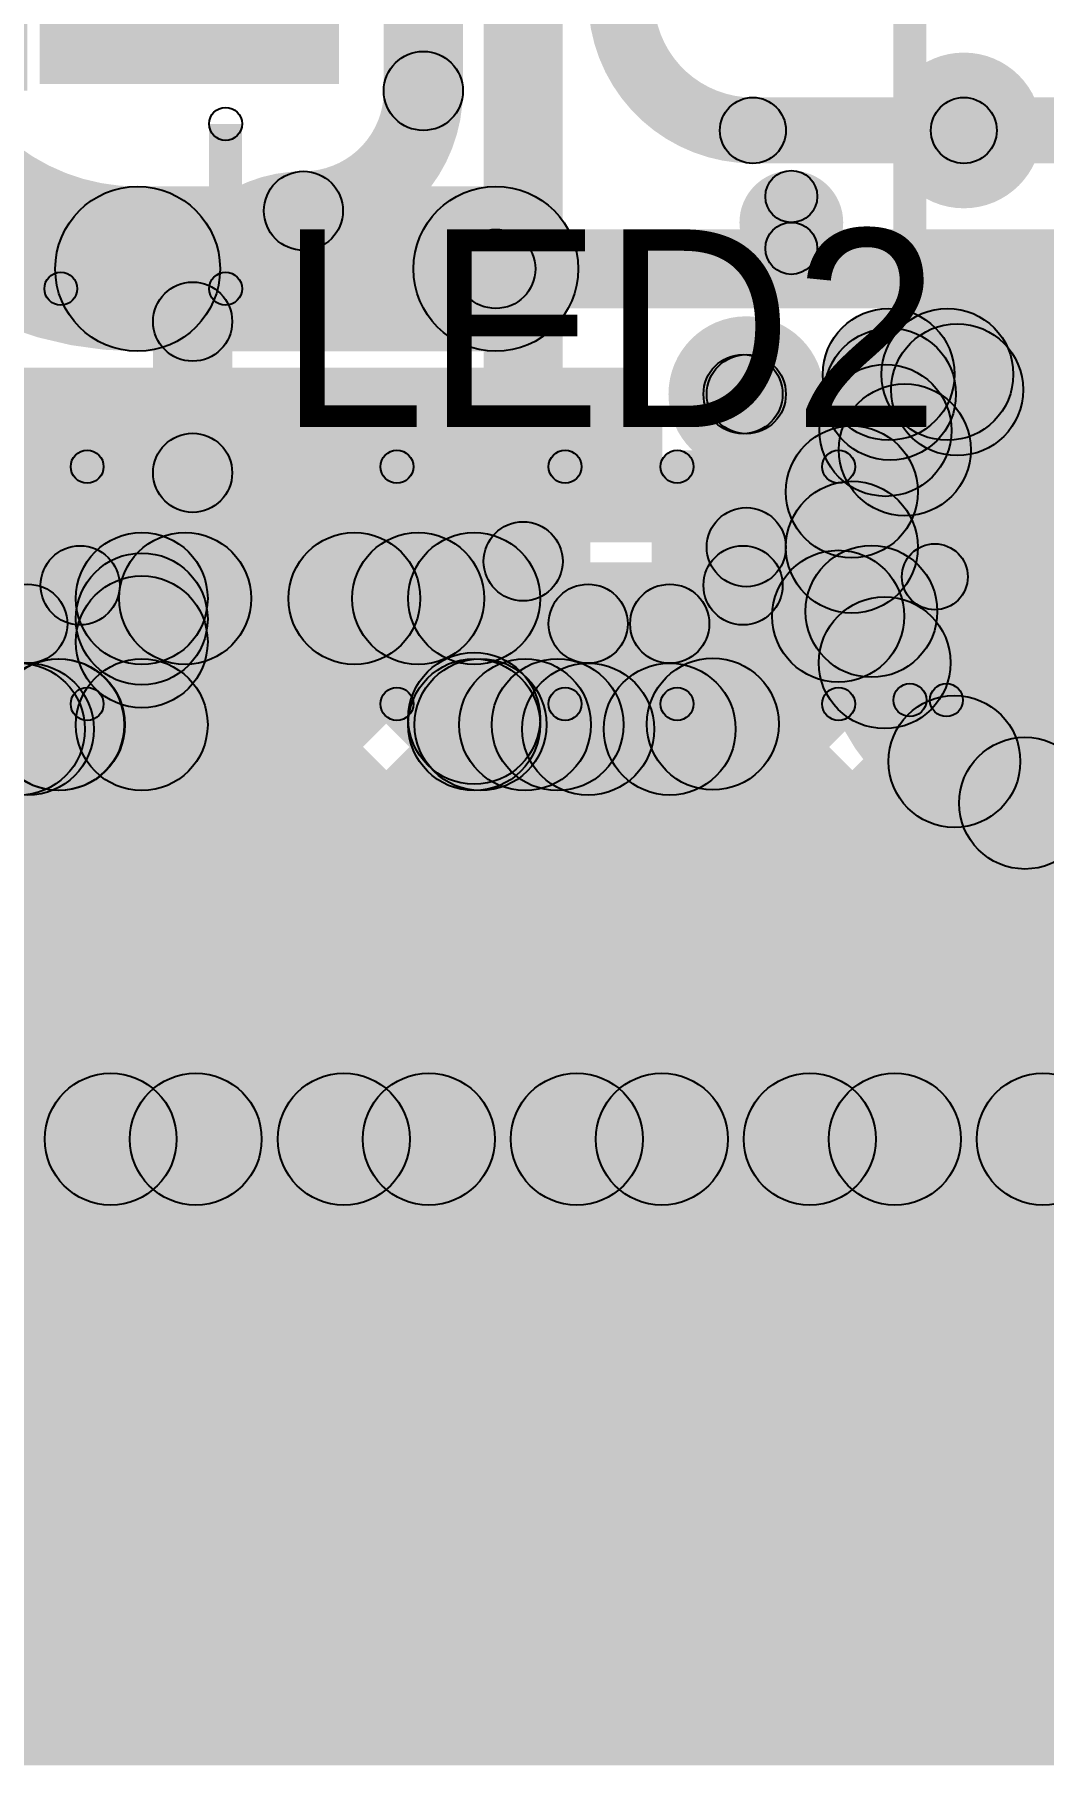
# Model space of a CAD drawing. Header units: millimetres. Extents: x 0 to 2, y 0 to 5.09.
# Drawn here: x 1.626 to 1.7791, y 4.371 to 4.6335 of the extents above; entities that cross this region are included whole.
import ezdxf

# ---------------------------------------------------------------- set-up
doc = ezdxf.new("R2010")
doc.units = ezdxf.units.MM
doc.header["$MEASUREMENT"] = 0
for name, color, linetype in [('BottomLayer', 5, 'Continuous'), ('BottomPaste', 16, 'Continuous'), ('BottomSolder', 6, 'Continuous'), ('TopLayer', 1, 'Continuous'), ('TopOverlay', 2, 'Continuous'), ('TopPaste', 8, 'Continuous'), ('TopSolder', 216, 'Continuous'), ('ViaHoleLayer', 16, 'Continuous')]:
    doc.layers.add(name, color=color, linetype=linetype)

# ---------------------------------------------------------------- blocks, each defined once
blk = doc.blocks.new('2305018_2_1')
at = {"layer": 'BottomLayer'}
h = blk.add_hatch(color=5, dxfattribs=at)
edge = h.paths.add_edge_path()
edge.add_arc((-0.1752, 0.03937), 0.01673, 180, 360)
edge.add_line((-0.15846, 0.03937), (-0.15846, 0.07874))
edge.add_arc((-0.1752, 0.07874), 0.01673, 0, 180)
edge.add_line((-0.19193, 0.07874), (-0.19193, 0.03937))
at = {"layer": 'BottomSolder'}
h = blk.add_hatch(color=6, dxfattribs=at)
edge = h.paths.add_edge_path()
edge.add_arc((-0.1752, 0.03937), 0.02073, 180, 360)
edge.add_line((-0.15446, 0.03937), (-0.15446, 0.07874))
edge.add_arc((-0.1752, 0.07874), 0.02073, 0, 180)
edge.add_line((-0.19593, 0.07874), (-0.19593, 0.03937))
at = {"layer": 'TopLayer'}
h = blk.add_hatch(color=1, dxfattribs=at)
edge = h.paths.add_edge_path()
edge.add_arc((-0.1752, 0.03937), 0.01673, 180, 360)
edge.add_line((-0.15846, 0.03937), (-0.15846, 0.07874))
edge.add_arc((-0.1752, 0.07874), 0.01673, 0, 180)
edge.add_line((-0.19193, 0.07874), (-0.19193, 0.03937))
at = {"layer": 'TopOverlay'}
h = blk.add_hatch(color=2, dxfattribs=at)
edge = h.paths.add_edge_path()
edge.add_arc((-0.12539, 0.12724), 0.00394, 0, 360)
h = blk.add_hatch(color=2, dxfattribs=at)
edge = h.paths.add_edge_path()
edge.add_arc((-0.11752, 0.12724), 0.00394, 0, 360)
h = blk.add_hatch(color=2, dxfattribs=at)
edge = h.paths.add_edge_path()
edge.add_arc((-0.1939, 0.10925), 0.0025, 0, 360)
h = blk.add_hatch(color=2, dxfattribs=at)
edge = h.paths.add_edge_path()
edge.add_arc((-0.1939, 0.10925), 0.0025, 0, 360)
for points in [[(-0.1939, 0.10675), (-0.1939, 0.11175), (0.1939, 0.11175), (0.1939, 0.10675)], [(-0.1964, 0.10925), (-0.1914, 0.10925), (-0.1914, 0.10372), (-0.1964, 0.10372)]]:
    blk.add_hatch(color=2, dxfattribs=at).paths.add_polyline_path(points)
h = blk.add_hatch(color=2, dxfattribs=at)
edge = h.paths.add_edge_path()
edge.add_arc((-0.1939, 0.10372), 0.0025, 0, 360)
at = {"layer": 'TopSolder'}
h = blk.add_hatch(color=216, dxfattribs=at)
edge = h.paths.add_edge_path()
edge.add_arc((-0.1752, 0.03937), 0.02073, 180, 360)
edge.add_line((-0.15446, 0.03937), (-0.15446, 0.07874))
edge.add_arc((-0.1752, 0.07874), 0.02073, 0, 180)
edge.add_line((-0.19593, 0.07874), (-0.19593, 0.03937))
at = {"layer": 'TopOverlay', "const_width": 0.00787}
blk.add_lwpolyline([(-0.11752, 0.12724, 1), (-0.12539, 0.12724, 1)], format="xyb", close=True, dxfattribs=at)
at = {"layer": 'TopOverlay'}
for centre, radius in [((-0.12539, 0.12724), 0.00394), ((-0.11752, 0.12724), 0.00394), ((-0.1939, 0.10925), 0.0025), ((-0.1939, 0.10925), 0.0025), ((-0.1939, 0.10372), 0.0025)]:
    blk.add_circle(centre, radius, dxfattribs=at)
blk = doc.blocks.new('28_QFN__5_5__2')
at = {"layer": 'TopLayer'}
for points in [[(-0.06496, 0.11319), (-0.05315, 0.11319), (-0.05315, 0.07579), (-0.06496, 0.07579)], [(-0.04528, 0.11319), (-0.03346, 0.11319), (-0.03346, 0.07579), (-0.04528, 0.07579)], [(-0.02559, 0.11319), (-0.01378, 0.11319), (-0.01378, 0.07579), (-0.02559, 0.07579)], [(-0.00591, 0.11319), (0.00591, 0.11319), (0.00591, 0.07579), (-0.00591, 0.07579)], [(0.01378, 0.11319), (0.02559, 0.11319), (0.02559, 0.07579), (0.01378, 0.07579)], [(0.03346, 0.11319), (0.04528, 0.11319), (0.04528, 0.07579), (0.03346, 0.07579)], [(0.05315, 0.11319), (0.06496, 0.11319), (0.06496, 0.07579), (0.05315, 0.07579)], [(-0.06594, 0.06594), (0.06594, 0.06594), (0.06594, -0.06594), (-0.06594, -0.06594)], [(-0.11319, 0.06496), (-0.07579, 0.06496), (-0.07579, 0.05315), (-0.11319, 0.05315)], [(0.07579, 0.06496), (0.11319, 0.06496), (0.11319, 0.05315), (0.07579, 0.05315)], [(-0.11319, 0.04528), (-0.07579, 0.04528), (-0.07579, 0.03346), (-0.11319, 0.03346)], [(0.07579, 0.04528), (0.11319, 0.04528), (0.11319, 0.03346), (0.07579, 0.03346)], [(-0.11319, 0.02559), (-0.07579, 0.02559), (-0.07579, 0.01378), (-0.11319, 0.01378)], [(0.07579, 0.02559), (0.11319, 0.02559), (0.11319, 0.01378), (0.07579, 0.01378)], [(-0.11319, 0.00591), (-0.07579, 0.00591), (-0.07579, -0.00591), (-0.11319, -0.00591)], [(0.07579, 0.00591), (0.11319, 0.00591), (0.11319, -0.00591), (0.07579, -0.00591)], [(-0.11319, -0.01378), (-0.07579, -0.01378), (-0.07579, -0.02559), (-0.11319, -0.02559)], [(0.07579, -0.01378), (0.11319, -0.01378), (0.11319, -0.02559), (0.07579, -0.02559)], [(-0.11319, -0.03346), (-0.07579, -0.03346), (-0.07579, -0.04528), (-0.11319, -0.04528)], [(0.07579, -0.03346), (0.11319, -0.03346), (0.11319, -0.04528), (0.07579, -0.04528)], [(-0.11319, -0.05315), (-0.07579, -0.05315), (-0.07579, -0.06496), (-0.11319, -0.06496)], [(0.07579, -0.05315), (0.11319, -0.05315), (0.11319, -0.06496), (0.07579, -0.06496)], [(-0.06496, -0.07579), (-0.05315, -0.07579), (-0.05315, -0.11319), (-0.06496, -0.11319)], [(-0.04528, -0.07579), (-0.03346, -0.07579), (-0.03346, -0.11319), (-0.04528, -0.11319)], [(-0.02559, -0.07579), (-0.01378, -0.07579), (-0.01378, -0.11319), (-0.02559, -0.11319)], [(-0.00591, -0.07579), (0.00591, -0.07579), (0.00591, -0.11319), (-0.00591, -0.11319)], [(0.01378, -0.07579), (0.02559, -0.07579), (0.02559, -0.11319), (0.01378, -0.11319)], [(0.03346, -0.07579), (0.04528, -0.07579), (0.04528, -0.11319), (0.03346, -0.11319)], [(0.05315, -0.07579), (0.06496, -0.07579), (0.06496, -0.11319), (0.05315, -0.11319)]]:
    blk.add_hatch(color=1, dxfattribs=at).paths.add_polyline_path(points)
at = {"layer": 'TopOverlay'}
h = blk.add_hatch(color=2, dxfattribs=at)
edge = h.paths.add_edge_path()
edge.add_arc((-0.1, 0.1), 0.0025, 0, 360)
h = blk.add_hatch(color=2, dxfattribs=at)
edge = h.paths.add_edge_path()
edge.add_arc((-0.1, 0.1), 0.0025, 0, 360)
for points in [[(-0.1, 0.0975), (-0.1, 0.1025), (-0.075, 0.1025), (-0.075, 0.0975)], [(0.075, 0.0975), (0.075, 0.1025), (0.1, 0.1025), (0.1, 0.0975)], [(-0.0975, 0.075), (-0.1025, 0.075), (-0.1025, 0.1), (-0.0975, 0.1)], [(0.1025, 0.075), (0.0975, 0.075), (0.0975, 0.1), (0.1025, 0.1)], [(-0.0975, -0.1), (-0.1025, -0.1), (-0.1025, -0.075), (-0.0975, -0.075)], [(0.1025, -0.1), (0.0975, -0.1), (0.0975, -0.075), (0.1025, -0.075)], [(-0.1, -0.1025), (-0.1, -0.0975), (-0.075, -0.0975), (-0.075, -0.1025)], [(0.075, -0.1025), (0.075, -0.0975), (0.1, -0.0975), (0.1, -0.1025)]]:
    blk.add_hatch(color=2, dxfattribs=at).paths.add_polyline_path(points)
h = blk.add_hatch(color=2, dxfattribs=at)
edge = h.paths.add_edge_path()
edge.add_arc((-0.075, 0.1), 0.0025, 0, 360)
h = blk.add_hatch(color=2, dxfattribs=at)
edge = h.paths.add_edge_path()
edge.add_arc((0.075, 0.1), 0.0025, 0, 360)
h = blk.add_hatch(color=2, dxfattribs=at)
edge = h.paths.add_edge_path()
edge.add_arc((0.1, 0.1), 0.0025, 0, 360)
h = blk.add_hatch(color=2, dxfattribs=at)
edge = h.paths.add_edge_path()
edge.add_arc((0.1, 0.1), 0.0025, 0, 360)
h = blk.add_hatch(color=2, dxfattribs=at)
edge = h.paths.add_edge_path()
edge.add_arc((-0.11961, 0.075), 0.005, 0, 360)
h = blk.add_hatch(color=2, dxfattribs=at)
edge = h.paths.add_edge_path()
edge.add_arc((-0.11239, 0.075), 0.005, 0, 360)
h = blk.add_hatch(color=2, dxfattribs=at)
edge = h.paths.add_edge_path()
edge.add_arc((-0.1, 0.075), 0.0025, 0, 360)
h = blk.add_hatch(color=2, dxfattribs=at)
edge = h.paths.add_edge_path()
edge.add_arc((0.1, 0.075), 0.0025, 0, 360)
h = blk.add_hatch(color=2, dxfattribs=at)
edge = h.paths.add_edge_path()
edge.add_arc((-0.1, -0.075), 0.0025, 0, 360)
h = blk.add_hatch(color=2, dxfattribs=at)
edge = h.paths.add_edge_path()
edge.add_arc((0.1, -0.075), 0.0025, 0, 360)
h = blk.add_hatch(color=2, dxfattribs=at)
edge = h.paths.add_edge_path()
edge.add_arc((-0.1, -0.1), 0.0025, 0, 360)
h = blk.add_hatch(color=2, dxfattribs=at)
edge = h.paths.add_edge_path()
edge.add_arc((-0.1, -0.1), 0.0025, 0, 360)
h = blk.add_hatch(color=2, dxfattribs=at)
edge = h.paths.add_edge_path()
edge.add_arc((-0.075, -0.1), 0.0025, 0, 360)
h = blk.add_hatch(color=2, dxfattribs=at)
edge = h.paths.add_edge_path()
edge.add_arc((0.075, -0.1), 0.0025, 0, 360)
h = blk.add_hatch(color=2, dxfattribs=at)
edge = h.paths.add_edge_path()
edge.add_arc((0.1, -0.1), 0.0025, 0, 360)
h = blk.add_hatch(color=2, dxfattribs=at)
edge = h.paths.add_edge_path()
edge.add_arc((0.1, -0.1), 0.0025, 0, 360)
at = {"layer": 'TopPaste'}
for points in [[(-0.06496, 0.11319), (-0.05315, 0.11319), (-0.05315, 0.07579), (-0.06496, 0.07579)], [(-0.04528, 0.11319), (-0.03346, 0.11319), (-0.03346, 0.07579), (-0.04528, 0.07579)], [(-0.02559, 0.11319), (-0.01378, 0.11319), (-0.01378, 0.07579), (-0.02559, 0.07579)], [(-0.00591, 0.11319), (0.00591, 0.11319), (0.00591, 0.07579), (-0.00591, 0.07579)], [(0.01378, 0.11319), (0.02559, 0.11319), (0.02559, 0.07579), (0.01378, 0.07579)], [(0.03346, 0.11319), (0.04528, 0.11319), (0.04528, 0.07579), (0.03346, 0.07579)], [(0.05315, 0.11319), (0.06496, 0.11319), (0.06496, 0.07579), (0.05315, 0.07579)], [(-0.06594, 0.06594), (0.06594, 0.06594), (0.06594, -0.06594), (-0.06594, -0.06594)], [(-0.11319, 0.06496), (-0.07579, 0.06496), (-0.07579, 0.05315), (-0.11319, 0.05315)], [(0.07579, 0.06496), (0.11319, 0.06496), (0.11319, 0.05315), (0.07579, 0.05315)], [(-0.11319, 0.04528), (-0.07579, 0.04528), (-0.07579, 0.03346), (-0.11319, 0.03346)], [(0.07579, 0.04528), (0.11319, 0.04528), (0.11319, 0.03346), (0.07579, 0.03346)], [(-0.11319, 0.02559), (-0.07579, 0.02559), (-0.07579, 0.01378), (-0.11319, 0.01378)], [(0.07579, 0.02559), (0.11319, 0.02559), (0.11319, 0.01378), (0.07579, 0.01378)], [(-0.11319, 0.00591), (-0.07579, 0.00591), (-0.07579, -0.00591), (-0.11319, -0.00591)], [(0.07579, 0.00591), (0.11319, 0.00591), (0.11319, -0.00591), (0.07579, -0.00591)], [(-0.11319, -0.01378), (-0.07579, -0.01378), (-0.07579, -0.02559), (-0.11319, -0.02559)], [(0.07579, -0.01378), (0.11319, -0.01378), (0.11319, -0.02559), (0.07579, -0.02559)], [(-0.11319, -0.03346), (-0.07579, -0.03346), (-0.07579, -0.04528), (-0.11319, -0.04528)], [(0.07579, -0.03346), (0.11319, -0.03346), (0.11319, -0.04528), (0.07579, -0.04528)], [(-0.11319, -0.05315), (-0.07579, -0.05315), (-0.07579, -0.06496), (-0.11319, -0.06496)], [(0.07579, -0.05315), (0.11319, -0.05315), (0.11319, -0.06496), (0.07579, -0.06496)], [(-0.06496, -0.07579), (-0.05315, -0.07579), (-0.05315, -0.11319), (-0.06496, -0.11319)], [(-0.04528, -0.07579), (-0.03346, -0.07579), (-0.03346, -0.11319), (-0.04528, -0.11319)], [(-0.02559, -0.07579), (-0.01378, -0.07579), (-0.01378, -0.11319), (-0.02559, -0.11319)], [(-0.00591, -0.07579), (0.00591, -0.07579), (0.00591, -0.11319), (-0.00591, -0.11319)], [(0.01378, -0.07579), (0.02559, -0.07579), (0.02559, -0.11319), (0.01378, -0.11319)], [(0.03346, -0.07579), (0.04528, -0.07579), (0.04528, -0.11319), (0.03346, -0.11319)], [(0.05315, -0.07579), (0.06496, -0.07579), (0.06496, -0.11319), (0.05315, -0.11319)]]:
    blk.add_hatch(color=8, dxfattribs=at).paths.add_polyline_path(points)
at = {"layer": 'TopSolder'}
for points in [[(-0.06896, 0.11719), (-0.04915, 0.11719), (-0.04915, 0.07179), (-0.06896, 0.07179)], [(-0.04928, 0.11719), (-0.02946, 0.11719), (-0.02946, 0.07179), (-0.04928, 0.07179)], [(-0.02959, 0.11719), (-0.00978, 0.11719), (-0.00978, 0.07179), (-0.02959, 0.07179)], [(-0.00991, 0.11719), (0.00991, 0.11719), (0.00991, 0.07179), (-0.00991, 0.07179)], [(0.00978, 0.11719), (0.02959, 0.11719), (0.02959, 0.07179), (0.00978, 0.07179)], [(0.02946, 0.11719), (0.04928, 0.11719), (0.04928, 0.07179), (0.02946, 0.07179)], [(0.04915, 0.11719), (0.06896, 0.11719), (0.06896, 0.07179), (0.04915, 0.07179)], [(-0.11719, 0.06896), (-0.07179, 0.06896), (-0.07179, 0.04915), (-0.11719, 0.04915)], [(-0.06994, 0.06994), (0.06994, 0.06994), (0.06994, -0.06994), (-0.06994, -0.06994)], [(0.07179, 0.06896), (0.11719, 0.06896), (0.11719, 0.04915), (0.07179, 0.04915)], [(-0.11719, 0.04928), (-0.07179, 0.04928), (-0.07179, 0.02946), (-0.11719, 0.02946)], [(0.07179, 0.04928), (0.11719, 0.04928), (0.11719, 0.02946), (0.07179, 0.02946)], [(-0.11719, 0.02959), (-0.07179, 0.02959), (-0.07179, 0.00978), (-0.11719, 0.00978)], [(0.07179, 0.02959), (0.11719, 0.02959), (0.11719, 0.00978), (0.07179, 0.00978)], [(-0.11719, 0.00991), (-0.07179, 0.00991), (-0.07179, -0.00991), (-0.11719, -0.00991)], [(0.07179, 0.00991), (0.11719, 0.00991), (0.11719, -0.00991), (0.07179, -0.00991)], [(-0.11719, -0.00978), (-0.07179, -0.00978), (-0.07179, -0.02959), (-0.11719, -0.02959)], [(0.07179, -0.00978), (0.11719, -0.00978), (0.11719, -0.02959), (0.07179, -0.02959)], [(-0.11719, -0.02946), (-0.07179, -0.02946), (-0.07179, -0.04928), (-0.11719, -0.04928)], [(0.07179, -0.02946), (0.11719, -0.02946), (0.11719, -0.04928), (0.07179, -0.04928)], [(-0.11719, -0.04915), (-0.07179, -0.04915), (-0.07179, -0.06896), (-0.11719, -0.06896)], [(0.07179, -0.04915), (0.11719, -0.04915), (0.11719, -0.06896), (0.07179, -0.06896)], [(-0.06896, -0.07179), (-0.04915, -0.07179), (-0.04915, -0.11719), (-0.06896, -0.11719)], [(-0.04928, -0.07179), (-0.02946, -0.07179), (-0.02946, -0.11719), (-0.04928, -0.11719)], [(-0.02959, -0.07179), (-0.00978, -0.07179), (-0.00978, -0.11719), (-0.02959, -0.11719)], [(-0.00991, -0.07179), (0.00991, -0.07179), (0.00991, -0.11719), (-0.00991, -0.11719)], [(0.00978, -0.07179), (0.02959, -0.07179), (0.02959, -0.11719), (0.00978, -0.11719)], [(0.02946, -0.07179), (0.04928, -0.07179), (0.04928, -0.11719), (0.02946, -0.11719)], [(0.04915, -0.07179), (0.06896, -0.07179), (0.06896, -0.11719), (0.04915, -0.11719)]]:
    blk.add_hatch(color=216, dxfattribs=at).paths.add_polyline_path(points)
at = {"layer": 'TopOverlay', "const_width": 0.01}
blk.add_lwpolyline([(-0.11239, 0.075, 1), (-0.11961, 0.075, 1)], format="xyb", close=True, dxfattribs=at)
at = {"layer": 'TopOverlay'}
for centre, radius in [((-0.1, 0.1), 0.0025), ((-0.1, 0.1), 0.0025), ((-0.075, 0.1), 0.0025), ((0.075, 0.1), 0.0025), ((0.1, 0.1), 0.0025), ((0.1, 0.1), 0.0025), ((-0.11961, 0.075), 0.005), ((-0.11239, 0.075), 0.005), ((-0.1, 0.075), 0.0025), ((0.1, 0.075), 0.0025), ((-0.1, -0.075), 0.0025), ((0.1, -0.075), 0.0025), ((-0.1, -0.1), 0.0025), ((-0.1, -0.1), 0.0025), ((-0.075, -0.1), 0.0025), ((0.075, -0.1), 0.0025), ((0.1, -0.1), 0.0025), ((0.1, -0.1), 0.0025)]:
    blk.add_circle(centre, radius, dxfattribs=at)
blk = doc.blocks.new('R___0201_B_13')
at = {"layer": 'BottomLayer'}
for points in [[(-0.01614, 0.00728), (-0.00551, 0.00728), (-0.00551, -0.00728), (-0.01614, -0.00728)], [(0.00551, 0.00728), (0.01614, 0.00728), (0.01614, -0.00728), (0.00551, -0.00728)]]:
    blk.add_hatch(color=5, dxfattribs=at).paths.add_polyline_path(points)
at = {"layer": 'BottomPaste'}
for points in [[(-0.01614, 0.00728), (-0.00551, 0.00728), (-0.00551, -0.00728), (-0.01614, -0.00728)], [(0.00551, 0.00728), (0.01614, 0.00728), (0.01614, -0.00728), (0.00551, -0.00728)]]:
    blk.add_hatch(color=16, dxfattribs=at).paths.add_polyline_path(points)
at = {"layer": 'BottomSolder'}
for points in [[(-0.02014, 0.01128), (-0.00151, 0.01128), (-0.00151, -0.01128), (-0.02014, -0.01128)], [(0.00151, 0.01128), (0.02014, 0.01128), (0.02014, -0.01128), (0.00151, -0.01128)]]:
    blk.add_hatch(color=6, dxfattribs=at).paths.add_polyline_path(points)
blk = doc.blocks.new('R___0201_B_14')
at = {"layer": 'BottomLayer'}
for points in [[(-0.01614, 0.00728), (-0.00551, 0.00728), (-0.00551, -0.00728), (-0.01614, -0.00728)], [(0.00551, 0.00728), (0.01614, 0.00728), (0.01614, -0.00728), (0.00551, -0.00728)]]:
    blk.add_hatch(color=5, dxfattribs=at).paths.add_polyline_path(points)
at = {"layer": 'BottomPaste'}
for points in [[(-0.01614, 0.00728), (-0.00551, 0.00728), (-0.00551, -0.00728), (-0.01614, -0.00728)], [(0.00551, 0.00728), (0.01614, 0.00728), (0.01614, -0.00728), (0.00551, -0.00728)]]:
    blk.add_hatch(color=16, dxfattribs=at).paths.add_polyline_path(points)
at = {"layer": 'BottomSolder'}
for points in [[(-0.02014, 0.01128), (-0.00151, 0.01128), (-0.00151, -0.01128), (-0.02014, -0.01128)], [(0.00151, 0.01128), (0.02014, 0.01128), (0.02014, -0.01128), (0.00151, -0.01128)]]:
    blk.add_hatch(color=6, dxfattribs=at).paths.add_polyline_path(points)
blk = doc.blocks.new('LED_0402_16')
at = {"layer": 'TopLayer'}
for points in [[(-0.02834, -0.01378), (-0.02834, 0.01378), (-0.00866, 0.01378), (-0.00866, -0.01378)], [(0.00866, -0.01378), (0.00866, 0.01378), (0.02834, 0.01378), (0.02834, -0.01378)]]:
    blk.add_hatch(color=1, dxfattribs=at).paths.add_polyline_path(points)
at = {"layer": 'TopOverlay'}
h = blk.add_hatch(color=2, dxfattribs=at)
edge = h.paths.add_edge_path()
edge.add_arc((-0.033, 0.018), 0.0025, 0, 360)
h = blk.add_hatch(color=2, dxfattribs=at)
edge = h.paths.add_edge_path()
edge.add_arc((-0.033, 0.018), 0.0025, 0, 360)
for points in [[(-0.0085, 0.0205), (-0.0085, 0.0155), (-0.033, 0.0155), (-0.033, 0.0205)], [(0.034, 0.0205), (0.034, 0.0155), (0.0085, 0.0155), (0.0085, 0.0205)], [(0.034, -0.02), (0.054, -0.02), (0.054, 0.02), (0.034, 0.02)], [(-0.0355, 0.018), (-0.0305, 0.018), (-0.0305, -0.018), (-0.0355, -0.018)], [(0.0315, 0.018), (0.0365, 0.018), (0.0365, -0.018), (0.0315, -0.018)], [(-0.0085, -0.0155), (-0.0085, -0.0205), (-0.033, -0.0205), (-0.033, -0.0155)], [(0.034, -0.0155), (0.034, -0.0205), (0.0085, -0.0205), (0.0085, -0.0155)]]:
    blk.add_hatch(color=2, dxfattribs=at).paths.add_polyline_path(points)
h = blk.add_hatch(color=2, dxfattribs=at)
edge = h.paths.add_edge_path()
edge.add_arc((-0.0085, 0.018), 0.0025, 0, 360)
h = blk.add_hatch(color=2, dxfattribs=at)
edge = h.paths.add_edge_path()
edge.add_arc((0.0085, 0.018), 0.0025, 0, 360)
h = blk.add_hatch(color=2, dxfattribs=at)
edge = h.paths.add_edge_path()
edge.add_arc((0.034, 0.018), 0.0025, 0, 360)
h = blk.add_hatch(color=2, dxfattribs=at)
edge = h.paths.add_edge_path()
edge.add_arc((0.034, 0.018), 0.0025, 0, 360)
h = blk.add_hatch(color=2, dxfattribs=at)
edge = h.paths.add_edge_path()
edge.add_arc((-0.033, -0.018), 0.0025, 0, 360)
h = blk.add_hatch(color=2, dxfattribs=at)
edge = h.paths.add_edge_path()
edge.add_arc((-0.033, -0.018), 0.0025, 0, 360)
h = blk.add_hatch(color=2, dxfattribs=at)
edge = h.paths.add_edge_path()
edge.add_arc((-0.0085, -0.018), 0.0025, 0, 360)
h = blk.add_hatch(color=2, dxfattribs=at)
edge = h.paths.add_edge_path()
edge.add_arc((0.0085, -0.018), 0.0025, 0, 360)
h = blk.add_hatch(color=2, dxfattribs=at)
edge = h.paths.add_edge_path()
edge.add_arc((0.034, -0.018), 0.0025, 0, 360)
h = blk.add_hatch(color=2, dxfattribs=at)
edge = h.paths.add_edge_path()
edge.add_arc((0.034, -0.018), 0.0025, 0, 360)
at = {"layer": 'TopPaste'}
for points in [[(-0.02834, -0.01378), (-0.02834, 0.01378), (-0.00866, 0.01378), (-0.00866, -0.01378)], [(0.00866, -0.01378), (0.00866, 0.01378), (0.02834, 0.01378), (0.02834, -0.01378)]]:
    blk.add_hatch(color=8, dxfattribs=at).paths.add_polyline_path(points)
at = {"layer": 'TopSolder'}
for points in [[(-0.03234, -0.01778), (-0.03234, 0.01778), (-0.00466, 0.01778), (-0.00466, -0.01778)], [(0.00466, -0.01778), (0.00466, 0.01778), (0.03234, 0.01778), (0.03234, -0.01778)]]:
    blk.add_hatch(color=216, dxfattribs=at).paths.add_polyline_path(points)
at = {"layer": 'TopOverlay'}
for centre in [(-0.033, 0.018), (-0.033, 0.018), (-0.0085, 0.018), (0.0085, 0.018), (0.034, 0.018), (0.034, 0.018), (-0.033, -0.018), (-0.033, -0.018), (-0.0085, -0.018), (0.0085, -0.018), (0.034, -0.018), (0.034, -0.018)]:
    blk.add_circle(centre, 0.0025, dxfattribs=at)
blk = doc.blocks.new('LED_0402_17')
at = {"layer": 'TopLayer'}
for points in [[(-0.02834, -0.01378), (-0.02834, 0.01378), (-0.00866, 0.01378), (-0.00866, -0.01378)], [(0.00866, -0.01378), (0.00866, 0.01378), (0.02834, 0.01378), (0.02834, -0.01378)]]:
    blk.add_hatch(color=1, dxfattribs=at).paths.add_polyline_path(points)
at = {"layer": 'TopOverlay'}
h = blk.add_hatch(color=2, dxfattribs=at)
edge = h.paths.add_edge_path()
edge.add_arc((-0.033, 0.018), 0.0025, 0, 360)
h = blk.add_hatch(color=2, dxfattribs=at)
edge = h.paths.add_edge_path()
edge.add_arc((-0.033, 0.018), 0.0025, 0, 360)
for points in [[(-0.033, 0.0155), (-0.033, 0.0205), (-0.0085, 0.0205), (-0.0085, 0.0155)], [(0.0085, 0.0155), (0.0085, 0.0205), (0.034, 0.0205), (0.034, 0.0155)], [(0.034, -0.02), (0.054, -0.02), (0.054, 0.02), (0.034, 0.02)], [(-0.0305, -0.018), (-0.0355, -0.018), (-0.0355, 0.018), (-0.0305, 0.018)], [(0.0365, -0.018), (0.0315, -0.018), (0.0315, 0.018), (0.0365, 0.018)], [(-0.033, -0.0205), (-0.033, -0.0155), (-0.0085, -0.0155), (-0.0085, -0.0205)], [(0.0085, -0.0205), (0.0085, -0.0155), (0.034, -0.0155), (0.034, -0.0205)]]:
    blk.add_hatch(color=2, dxfattribs=at).paths.add_polyline_path(points)
h = blk.add_hatch(color=2, dxfattribs=at)
edge = h.paths.add_edge_path()
edge.add_arc((-0.0085, 0.018), 0.0025, 0, 360)
h = blk.add_hatch(color=2, dxfattribs=at)
edge = h.paths.add_edge_path()
edge.add_arc((0.0085, 0.018), 0.0025, 0, 360)
h = blk.add_hatch(color=2, dxfattribs=at)
edge = h.paths.add_edge_path()
edge.add_arc((0.034, 0.018), 0.0025, 0, 360)
h = blk.add_hatch(color=2, dxfattribs=at)
edge = h.paths.add_edge_path()
edge.add_arc((0.034, 0.018), 0.0025, 0, 360)
h = blk.add_hatch(color=2, dxfattribs=at)
edge = h.paths.add_edge_path()
edge.add_arc((-0.033, -0.018), 0.0025, 0, 360)
h = blk.add_hatch(color=2, dxfattribs=at)
edge = h.paths.add_edge_path()
edge.add_arc((-0.033, -0.018), 0.0025, 0, 360)
h = blk.add_hatch(color=2, dxfattribs=at)
edge = h.paths.add_edge_path()
edge.add_arc((-0.0085, -0.018), 0.0025, 0, 360)
h = blk.add_hatch(color=2, dxfattribs=at)
edge = h.paths.add_edge_path()
edge.add_arc((0.0085, -0.018), 0.0025, 0, 360)
h = blk.add_hatch(color=2, dxfattribs=at)
edge = h.paths.add_edge_path()
edge.add_arc((0.034, -0.018), 0.0025, 0, 360)
h = blk.add_hatch(color=2, dxfattribs=at)
edge = h.paths.add_edge_path()
edge.add_arc((0.034, -0.018), 0.0025, 0, 360)
at = {"layer": 'TopPaste'}
for points in [[(-0.02834, -0.01378), (-0.02834, 0.01378), (-0.00866, 0.01378), (-0.00866, -0.01378)], [(0.00866, -0.01378), (0.00866, 0.01378), (0.02834, 0.01378), (0.02834, -0.01378)]]:
    blk.add_hatch(color=8, dxfattribs=at).paths.add_polyline_path(points)
at = {"layer": 'TopSolder'}
for points in [[(-0.03234, -0.01778), (-0.03234, 0.01778), (-0.00466, 0.01778), (-0.00466, -0.01778)], [(0.00466, -0.01778), (0.00466, 0.01778), (0.03234, 0.01778), (0.03234, -0.01778)]]:
    blk.add_hatch(color=216, dxfattribs=at).paths.add_polyline_path(points)
at = {"layer": 'TopOverlay'}
for centre in [(-0.033, 0.018), (-0.033, 0.018), (-0.0085, 0.018), (0.0085, 0.018), (0.034, 0.018), (0.034, 0.018), (-0.033, -0.018), (-0.033, -0.018), (-0.0085, -0.018), (0.0085, -0.018), (0.034, -0.018), (0.034, -0.018)]:
    blk.add_circle(centre, 0.0025, dxfattribs=at)

msp = doc.modelspace()

# ---------------------------------------------------------------- hatches: boundary and pattern name
at = {"layer": 'BottomLayer'}
h = msp.add_hatch(color=5, dxfattribs=at)
edge = h.paths.add_edge_path()
edge.add_arc((1.767, 4.619), 0.01181, 0, 360)
h = msp.add_hatch(color=5, dxfattribs=at)
edge = h.paths.add_edge_path()
edge.add_arc((1.767, 4.619), 0.005, 0, 360)
for points in [[(1.767, 4.614), (1.767, 4.624), (1.883, 4.624), (1.883, 4.614)], [(1.64166, 4.5855), (1.64166, 4.6105), (1.696, 4.6105), (1.696, 4.5855)], [(1.696, 4.592), (1.696, 4.604), (1.79, 4.604), (1.79, 4.592)], [(1.7556, 4.572), (1.7556, 4.592), (1.76451, 4.592), (1.76451, 4.572)], [(1.514, 4.558), (1.718, 4.558), (1.718, 4.583), (1.514, 4.583)], [(1.74, 4.55579), (1.728, 4.55579), (1.728, 4.579), (1.74, 4.579)], [(1.74804, 4.56643), (1.76218, 4.58057), (1.76512, 4.57763), (1.75098, 4.56349)], [(1.76, 4.55579), (1.74, 4.55579), (1.74, 4.56418), (1.76, 4.56418)], [(1.64228, 4.538), (1.64228, 4.558), (1.69272, 4.558), (1.69272, 4.538)], [(1.60929, 4.45893), (1.59515, 4.47307), (1.67714, 4.55507), (1.69129, 4.54093)], [(1.64936, 4.53435), (1.63521, 4.54849), (1.64179, 4.55507), (1.65593, 4.54093)], [(1.66747, 4.54093), (1.68161, 4.55507), (1.69979, 4.53689), (1.68564, 4.52275)], [(1.7626, 4.5463), (1.7626, 4.5563), (1.80902, 4.5563), (1.80902, 4.5463)], [(1.68, 4.45893), (1.66586, 4.47307), (1.74591, 4.55312), (1.76005, 4.53898)], [(1.63521, 4.53783), (1.64936, 4.55197), (1.72825, 4.47307), (1.71411, 4.45893)], [(1.71, 4.53817), (1.71, 4.55017), (1.72238, 4.55017), (1.72238, 4.53817)], [(1.74087, 4.53824), (1.75501, 4.55238), (1.76206, 4.54533), (1.74792, 4.53118)], [(1.65228, 4.52886), (1.63228, 4.52886), (1.63228, 4.548), (1.65228, 4.548)], [(1.70272, 4.52886), (1.68272, 4.52886), (1.68272, 4.548), (1.70272, 4.548)], [(1.62963, 4.51886), (1.62963, 4.53886), (1.64228, 4.53886), (1.64228, 4.51886)], [(1.69272, 4.51886), (1.69272, 4.53886), (1.70537, 4.53886), (1.70537, 4.51886)], [(1.71, 4.51817), (1.71, 4.53817), (1.72238, 4.53817), (1.72238, 4.51817)], [(1.57393, 4.45893), (1.55979, 4.47307), (1.62265, 4.53593), (1.63679, 4.52179)], [(1.58123, 4.5211), (1.59537, 4.53524), (1.65754, 4.47307), (1.6434, 4.45893)], [(1.61658, 4.5211), (1.63073, 4.53524), (1.6929, 4.47307), (1.67876, 4.45893)], [(1.64464, 4.45893), (1.6305, 4.47307), (1.69336, 4.53593), (1.7075, 4.52179)], [(1.68661, 4.52179), (1.70075, 4.53593), (1.76361, 4.47307), (1.74947, 4.45893)], [(1.72186, 4.52189), (1.736, 4.53603), (1.79897, 4.47307), (1.78482, 4.45893)], [(1.71535, 4.45893), (1.70121, 4.47307), (1.7585, 4.53036), (1.77264, 4.51622)], [(1.76921, 4.5099), (1.78335, 4.52404), (1.83432, 4.47307), (1.82018, 4.45893)], [(1.75071, 4.45893), (1.73657, 4.47307), (1.78514, 4.52164), (1.79928, 4.5075)], [(1.78606, 4.45893), (1.77192, 4.47307), (1.82049, 4.52164), (1.83464, 4.5075)], [(1.13477, 4.456), (1.13477, 4.476), (1.9, 4.476), (1.9, 4.456)]]:
    msp.add_hatch(color=5, dxfattribs=at).paths.add_polyline_path(points)
h = msp.add_hatch(color=5, dxfattribs=at)
edge = h.paths.add_edge_path()
edge.add_arc((1.64166, 4.598), 0.0125, 0, 360)
h = msp.add_hatch(color=5, dxfattribs=at)
edge = h.paths.add_edge_path()
edge.add_arc((1.64166, 4.598), 0.0125, 0, 360)
h = msp.add_hatch(color=5, dxfattribs=at)
edge = h.paths.add_edge_path()
edge.add_arc((1.696, 4.598), 0.0125, 0, 360)
h = msp.add_hatch(color=5, dxfattribs=at)
edge = h.paths.add_edge_path()
edge.add_arc((1.696, 4.598), 0.006, 0, 360)
h = msp.add_hatch(color=5, dxfattribs=at)
edge = h.paths.add_edge_path()
edge.add_arc((1.7556, 4.582), 0.01, 0, 360)
h = msp.add_hatch(color=5, dxfattribs=at)
edge = h.paths.add_edge_path()
edge.add_arc((1.7556, 4.582), 0.01, 0, 360)
h = msp.add_hatch(color=5, dxfattribs=at)
edge = h.paths.add_edge_path()
edge.add_arc((1.76451, 4.582), 0.01, 0, 360)
h = msp.add_hatch(color=5, dxfattribs=at)
edge = h.paths.add_edge_path()
edge.add_arc((1.734, 4.579), 0.01181, 0, 360)
h = msp.add_hatch(color=5, dxfattribs=at)
edge = h.paths.add_edge_path()
edge.add_arc((1.766, 4.57967), 0.01, 0, 360)
h = msp.add_hatch(color=5, dxfattribs=at)
edge = h.paths.add_edge_path()
edge.add_arc((1.75581, 4.579), 0.01, 0, 360)
h = msp.add_hatch(color=5, dxfattribs=at)
edge = h.paths.add_edge_path()
edge.add_arc((1.75581, 4.579), 0.01, 0, 360)
h = msp.add_hatch(color=5, dxfattribs=at)
edge = h.paths.add_edge_path()
edge.add_arc((1.734, 4.579), 0.006, 0, 360)
h = msp.add_hatch(color=5, dxfattribs=at)
edge = h.paths.add_edge_path()
edge.add_arc((1.75511, 4.5735), 0.01, 0, 360)
h = msp.add_hatch(color=5, dxfattribs=at)
edge = h.paths.add_edge_path()
edge.add_arc((1.75805, 4.57056), 0.01, 0, 360)
h = msp.add_hatch(color=5, dxfattribs=at)
edge = h.paths.add_edge_path()
edge.add_arc((1.75, 4.56418), 0.01, 0, 360)
h = msp.add_hatch(color=5, dxfattribs=at)
edge = h.paths.add_edge_path()
edge.add_arc((1.75, 4.56418), 0.01, 0, 360)
h = msp.add_hatch(color=5, dxfattribs=at)
edge = h.paths.add_edge_path()
edge.add_arc((1.75, 4.55579), 0.01, 0, 360)
h = msp.add_hatch(color=5, dxfattribs=at)
edge = h.paths.add_edge_path()
edge.add_arc((1.75, 4.55579), 0.01, 0, 360)
h = msp.add_hatch(color=5, dxfattribs=at)
edge = h.paths.add_edge_path()
edge.add_arc((1.734, 4.55579), 0.006, 0, 360)
h = msp.add_hatch(color=5, dxfattribs=at)
edge = h.paths.add_edge_path()
edge.add_arc((1.734, 4.55579), 0.006, 0, 360)
h = msp.add_hatch(color=5, dxfattribs=at)
edge = h.paths.add_edge_path()
edge.add_arc((1.64228, 4.548), 0.01, 0, 360)
h = msp.add_hatch(color=5, dxfattribs=at)
edge = h.paths.add_edge_path()
edge.add_arc((1.64228, 4.548), 0.01, 0, 360)
h = msp.add_hatch(color=5, dxfattribs=at)
edge = h.paths.add_edge_path()
edge.add_arc((1.64886, 4.548), 0.01, 0, 360)
h = msp.add_hatch(color=5, dxfattribs=at)
edge = h.paths.add_edge_path()
edge.add_arc((1.67454, 4.548), 0.01, 0, 360)
h = msp.add_hatch(color=5, dxfattribs=at)
edge = h.paths.add_edge_path()
edge.add_arc((1.68422, 4.548), 0.01, 0, 360)
h = msp.add_hatch(color=5, dxfattribs=at)
edge = h.paths.add_edge_path()
edge.add_arc((1.69272, 4.548), 0.01, 0, 360)
h = msp.add_hatch(color=5, dxfattribs=at)
edge = h.paths.add_edge_path()
edge.add_arc((1.69272, 4.548), 0.01, 0, 360)
h = msp.add_hatch(color=5, dxfattribs=at)
edge = h.paths.add_edge_path()
edge.add_arc((1.74794, 4.54531), 0.01, 0, 360)
h = msp.add_hatch(color=5, dxfattribs=at)
edge = h.paths.add_edge_path()
edge.add_arc((1.75298, 4.54605), 0.01, 0, 360)
h = msp.add_hatch(color=5, dxfattribs=at)
edge = h.paths.add_edge_path()
edge.add_arc((1.7626, 4.5513), 0.005, 0, 360)
h = msp.add_hatch(color=5, dxfattribs=at)
edge = h.paths.add_edge_path()
edge.add_arc((1.64228, 4.5449), 0.01, 0, 360)
h = msp.add_hatch(color=5, dxfattribs=at)
edge = h.paths.add_edge_path()
edge.add_arc((1.625, 4.54417), 0.006, 0, 360)
h = msp.add_hatch(color=5, dxfattribs=at)
edge = h.paths.add_edge_path()
edge.add_arc((1.64228, 4.54142), 0.01, 0, 360)
h = msp.add_hatch(color=5, dxfattribs=at)
edge = h.paths.add_edge_path()
edge.add_arc((1.71, 4.54417), 0.006, 0, 360)
h = msp.add_hatch(color=5, dxfattribs=at)
edge = h.paths.add_edge_path()
edge.add_arc((1.72238, 4.54417), 0.006, 0, 360)
h = msp.add_hatch(color=5, dxfattribs=at)
edge = h.paths.add_edge_path()
edge.add_arc((1.72238, 4.54417), 0.006, 0, 360)
h = msp.add_hatch(color=5, dxfattribs=at)
edge = h.paths.add_edge_path()
edge.add_arc((1.75499, 4.53826), 0.01, 0, 360)
h = msp.add_hatch(color=5, dxfattribs=at)
edge = h.paths.add_edge_path()
edge.add_arc((1.69272, 4.52982), 0.01, 0, 360)
h = msp.add_hatch(color=5, dxfattribs=at)
edge = h.paths.add_edge_path()
edge.add_arc((1.62366, 4.52817), 0.01, 0, 360)
h = msp.add_hatch(color=5, dxfattribs=at)
edge = h.paths.add_edge_path()
edge.add_arc((1.625, 4.52817), 0.01, 0, 360)
h = msp.add_hatch(color=5, dxfattribs=at)
edge = h.paths.add_edge_path()
edge.add_arc((1.625, 4.52817), 0.01, 0, 360)
h = msp.add_hatch(color=5, dxfattribs=at)
edge = h.paths.add_edge_path()
edge.add_arc((1.62963, 4.52886), 0.01, 0, 360)
h = msp.add_hatch(color=5, dxfattribs=at)
edge = h.paths.add_edge_path()
edge.add_arc((1.62963, 4.52886), 0.01, 0, 360)
h = msp.add_hatch(color=5, dxfattribs=at)
edge = h.paths.add_edge_path()
edge.add_arc((1.62972, 4.52886), 0.01, 0, 360)
h = msp.add_hatch(color=5, dxfattribs=at)
edge = h.paths.add_edge_path()
edge.add_arc((1.64228, 4.52886), 0.01, 0, 360)
h = msp.add_hatch(color=5, dxfattribs=at)
edge = h.paths.add_edge_path()
edge.add_arc((1.64228, 4.52886), 0.01, 0, 360)
h = msp.add_hatch(color=5, dxfattribs=at)
edge = h.paths.add_edge_path()
edge.add_arc((1.69272, 4.52886), 0.01, 0, 360)
h = msp.add_hatch(color=5, dxfattribs=at)
edge = h.paths.add_edge_path()
edge.add_arc((1.69272, 4.52886), 0.01, 0, 360)
h = msp.add_hatch(color=5, dxfattribs=at)
edge = h.paths.add_edge_path()
edge.add_arc((1.69368, 4.52886), 0.01, 0, 360)
h = msp.add_hatch(color=5, dxfattribs=at)
edge = h.paths.add_edge_path()
edge.add_arc((1.70043, 4.52886), 0.01, 0, 360)
h = msp.add_hatch(color=5, dxfattribs=at)
edge = h.paths.add_edge_path()
edge.add_arc((1.70537, 4.52886), 0.01, 0, 360)
h = msp.add_hatch(color=5, dxfattribs=at)
edge = h.paths.add_edge_path()
edge.add_arc((1.70537, 4.52886), 0.01, 0, 360)
h = msp.add_hatch(color=5, dxfattribs=at)
edge = h.paths.add_edge_path()
edge.add_arc((1.71, 4.52817), 0.01, 0, 360)
h = msp.add_hatch(color=5, dxfattribs=at)
edge = h.paths.add_edge_path()
edge.add_arc((1.71, 4.52817), 0.01, 0, 360)
h = msp.add_hatch(color=5, dxfattribs=at)
edge = h.paths.add_edge_path()
edge.add_arc((1.72238, 4.52817), 0.01, 0, 360)
h = msp.add_hatch(color=5, dxfattribs=at)
edge = h.paths.add_edge_path()
edge.add_arc((1.72238, 4.52817), 0.01, 0, 360)
h = msp.add_hatch(color=5, dxfattribs=at)
edge = h.paths.add_edge_path()
edge.add_arc((1.72893, 4.52896), 0.01, 0, 360)
h = msp.add_hatch(color=5, dxfattribs=at)
edge = h.paths.add_edge_path()
edge.add_arc((1.76557, 4.52329), 0.01, 0, 360)
h = msp.add_hatch(color=5, dxfattribs=at)
edge = h.paths.add_edge_path()
edge.add_arc((1.77628, 4.51697), 0.01, 0, 360)
h = msp.add_hatch(color=5, dxfattribs=at)
edge = h.paths.add_edge_path()
edge.add_arc((1.63757, 4.466), 0.01, 0, 360)
h = msp.add_hatch(color=5, dxfattribs=at)
edge = h.paths.add_edge_path()
edge.add_arc((1.65047, 4.466), 0.01, 0, 360)
h = msp.add_hatch(color=5, dxfattribs=at)
edge = h.paths.add_edge_path()
edge.add_arc((1.67293, 4.466), 0.01, 0, 360)
h = msp.add_hatch(color=5, dxfattribs=at)
edge = h.paths.add_edge_path()
edge.add_arc((1.68583, 4.466), 0.01, 0, 360)
h = msp.add_hatch(color=5, dxfattribs=at)
edge = h.paths.add_edge_path()
edge.add_arc((1.70828, 4.466), 0.01, 0, 360)
h = msp.add_hatch(color=5, dxfattribs=at)
edge = h.paths.add_edge_path()
edge.add_arc((1.72118, 4.466), 0.01, 0, 360)
h = msp.add_hatch(color=5, dxfattribs=at)
edge = h.paths.add_edge_path()
edge.add_arc((1.74364, 4.466), 0.01, 0, 360)
h = msp.add_hatch(color=5, dxfattribs=at)
edge = h.paths.add_edge_path()
edge.add_arc((1.75654, 4.466), 0.01, 0, 360)
h = msp.add_hatch(color=5, dxfattribs=at)
edge = h.paths.add_edge_path()
edge.add_arc((1.77899, 4.466), 0.01, 0, 360)
at = {"layer": 'TopLayer'}
for points in [[(1.70614, 4.55364), (1.69414, 4.55364), (1.69414, 4.695), (1.70614, 4.695)], [(1.691, 4.625), (1.679, 4.625), (1.679, 4.68), (1.691, 4.68)], [(1.735, 4.614), (1.735, 4.624), (1.767, 4.624), (1.767, 4.614)], [(1.758, 4.371), (1.98, 4.371), (1.98, 4.593), (1.758, 4.593)], [(1.656, 4.56707), (1.644, 4.56707), (1.644, 4.59), (1.656, 4.59)], [(1.7335, 4.573), (1.7335, 4.585), (1.734, 4.585), (1.734, 4.573)], [(1.7395, 4.55), (1.7275, 4.55), (1.7275, 4.579), (1.7395, 4.579)], [(1.6185, 4.544), (1.6185, 4.556), (1.63293, 4.556), (1.63293, 4.544)], [(1.322, 4.371), (1.845, 4.371), (1.845, 4.519), (1.322, 4.519)]]:
    msp.add_hatch(color=1, dxfattribs=at).paths.add_polyline_path(points)
h = msp.add_hatch(color=1, dxfattribs=at)
edge = h.paths.add_edge_path()
edge.add_arc((1.685, 4.625), 0.006, 0, 360)
h = msp.add_hatch(color=1, dxfattribs=at)
edge = h.paths.add_edge_path()
edge.add_arc((1.685, 4.625), 0.006, 0, 360)
h = msp.add_hatch(color=1, dxfattribs=at)
edge = h.paths.add_edge_path()
edge.add_arc((1.767, 4.619), 0.01181, 0, 360)
h = msp.add_hatch(color=1, dxfattribs=at)
edge = h.paths.add_edge_path()
edge.add_arc((1.735, 4.619), 0.005, 0, 360)
h = msp.add_hatch(color=1, dxfattribs=at)
edge = h.paths.add_edge_path()
edge.add_arc((1.735, 4.619), 0.005, 0, 360)
h = msp.add_hatch(color=1, dxfattribs=at)
edge = h.paths.add_edge_path()
edge.add_arc((1.767, 4.619), 0.005, 0, 360)
h = msp.add_hatch(color=1, dxfattribs=at)
edge = h.paths.add_edge_path()
edge.add_arc((1.66681, 4.60681), 0.006, 0, 360)
h = msp.add_hatch(color=1, dxfattribs=at)
edge = h.paths.add_edge_path()
edge.add_arc((1.66681, 4.60681), 0.006, 0, 360)
h = msp.add_hatch(color=1, dxfattribs=at)
edge = h.paths.add_edge_path()
edge.add_arc((1.65, 4.59), 0.006, 0, 360)
h = msp.add_hatch(color=1, dxfattribs=at)
edge = h.paths.add_edge_path()
edge.add_arc((1.65, 4.59), 0.006, 0, 360)
h = msp.add_hatch(color=1, dxfattribs=at)
edge = h.paths.add_edge_path()
edge.add_arc((1.734, 4.579), 0.01181, 0, 360)
h = msp.add_hatch(color=1, dxfattribs=at)
edge = h.paths.add_edge_path()
edge.add_arc((1.7335, 4.579), 0.006, 0, 360)
h = msp.add_hatch(color=1, dxfattribs=at)
edge = h.paths.add_edge_path()
edge.add_arc((1.7335, 4.579), 0.006, 0, 360)
h = msp.add_hatch(color=1, dxfattribs=at)
edge = h.paths.add_edge_path()
edge.add_arc((1.734, 4.579), 0.006, 0, 360)
h = msp.add_hatch(color=1, dxfattribs=at)
edge = h.paths.add_edge_path()
edge.add_arc((1.65, 4.56707), 0.006, 0, 360)
h = msp.add_hatch(color=1, dxfattribs=at)
edge = h.paths.add_edge_path()
edge.add_arc((1.65, 4.56707), 0.006, 0, 360)
h = msp.add_hatch(color=1, dxfattribs=at)
edge = h.paths.add_edge_path()
edge.add_arc((1.70014, 4.55364), 0.006, 0, 360)
h = msp.add_hatch(color=1, dxfattribs=at)
edge = h.paths.add_edge_path()
edge.add_arc((1.63293, 4.55), 0.006, 0, 360)
h = msp.add_hatch(color=1, dxfattribs=at)
edge = h.paths.add_edge_path()
edge.add_arc((1.63293, 4.55), 0.006, 0, 360)
h = msp.add_hatch(color=1, dxfattribs=at)
edge = h.paths.add_edge_path()
edge.add_arc((1.7335, 4.55), 0.006, 0, 360)
at = {"layer": 'ViaHoleLayer'}
h = msp.add_hatch(color=16, dxfattribs=at)
edge = h.paths.add_edge_path()
edge.add_arc((1.767, 4.619), 0.00591, 0, 360)
h = msp.add_hatch(color=16, dxfattribs=at)
edge = h.paths.add_edge_path()
edge.add_arc((1.734, 4.579), 0.00591, 0, 360)

# ---------------------------------------------------------------- linework, layer by layer
at = {"layer": 'BottomLayer'}
for points, const_width in [([(1.64166, 4.598, -0.414214), (1.599, 4.64066)], 0.025), ([(1.7556, 4.582, -0.034496), (1.75581, 4.579)], 0.02), ([(1.78933, 4.51457, -0.70389), (1.766, 4.57967)], 0.02), ([(1.75581, 4.579, -0.189006), (1.75, 4.56418)], 0.02), ([(1.75, 4.55579, -0.414214), (1.72238, 4.52817)], 0.02), ([(1.734, 4.55579, -0.414214), (1.72238, 4.54417)], 0.012), ([(1.62963, 4.52886, -0.073548), (1.625, 4.52817)], 0.02), ([(1.71, 4.52817, -0.073548), (1.70537, 4.52886)], 0.02)]:
    msp.add_lwpolyline(points, format="xyb", dxfattribs=dict(at, const_width=const_width))
for centre, radius in [((1.767, 4.619), 0.005), ((1.64166, 4.598), 0.0125), ((1.64166, 4.598), 0.0125), ((1.696, 4.598), 0.0125), ((1.696, 4.598), 0.006), ((1.7556, 4.582), 0.01), ((1.7556, 4.582), 0.01), ((1.76451, 4.582), 0.01), ((1.766, 4.57967), 0.01), ((1.75581, 4.579), 0.01), ((1.75581, 4.579), 0.01), ((1.734, 4.579), 0.006), ((1.75511, 4.5735), 0.01), ((1.75805, 4.57056), 0.01), ((1.75, 4.56418), 0.01), ((1.75, 4.56418), 0.01), ((1.75, 4.55579), 0.01), ((1.75, 4.55579), 0.01), ((1.734, 4.55579), 0.006), ((1.734, 4.55579), 0.006), ((1.64228, 4.548), 0.01), ((1.64228, 4.548), 0.01), ((1.64886, 4.548), 0.01), ((1.67454, 4.548), 0.01), ((1.68422, 4.548), 0.01), ((1.69272, 4.548), 0.01), ((1.69272, 4.548), 0.01), ((1.74794, 4.54531), 0.01), ((1.75298, 4.54605), 0.01), ((1.7626, 4.5513), 0.005), ((1.64228, 4.5449), 0.01), ((1.625, 4.54417), 0.006), ((1.64228, 4.54142), 0.01), ((1.71, 4.54417), 0.006), ((1.72238, 4.54417), 0.006), ((1.72238, 4.54417), 0.006), ((1.75499, 4.53826), 0.01), ((1.69272, 4.52982), 0.01), ((1.62366, 4.52817), 0.01), ((1.625, 4.52817), 0.01), ((1.625, 4.52817), 0.01), ((1.62963, 4.52886), 0.01), ((1.62963, 4.52886), 0.01), ((1.62972, 4.52886), 0.01), ((1.64228, 4.52886), 0.01), ((1.64228, 4.52886), 0.01), ((1.69272, 4.52886), 0.01), ((1.69272, 4.52886), 0.01), ((1.69368, 4.52886), 0.01), ((1.70043, 4.52886), 0.01), ((1.70537, 4.52886), 0.01), ((1.70537, 4.52886), 0.01), ((1.71, 4.52817), 0.01), ((1.71, 4.52817), 0.01), ((1.72238, 4.52817), 0.01), ((1.72238, 4.52817), 0.01), ((1.72893, 4.52896), 0.01), ((1.76557, 4.52329), 0.01), ((1.77628, 4.51697), 0.01), ((1.63757, 4.466), 0.01), ((1.65047, 4.466), 0.01), ((1.67293, 4.466), 0.01), ((1.68583, 4.466), 0.01), ((1.70828, 4.466), 0.01), ((1.72118, 4.466), 0.01), ((1.74364, 4.466), 0.01), ((1.75654, 4.466), 0.01), ((1.77899, 4.466), 0.01)]:
    msp.add_circle(centre, radius, dxfattribs=at)
at = {"layer": 'TopLayer'}
for points, const_width in [([(1.735, 4.619, -0.414214), (1.715, 4.639)], 0.01), ([(1.685, 4.625, -0.414214), (1.66681, 4.60681)], 0.012), ([(1.65, 4.59, -0.414214), (1.66681, 4.60681)], 0.012), ([(1.65, 4.56707, -0.414214), (1.63293, 4.55)], 0.012)]:
    msp.add_lwpolyline(points, format="xyb", dxfattribs=dict(at, const_width=const_width))
for centre, radius in [((1.685, 4.625), 0.006), ((1.685, 4.625), 0.006), ((1.735, 4.619), 0.005), ((1.735, 4.619), 0.005), ((1.767, 4.619), 0.005), ((1.66681, 4.60681), 0.006), ((1.66681, 4.60681), 0.006), ((1.65, 4.59), 0.006), ((1.65, 4.59), 0.006), ((1.7335, 4.579), 0.006), ((1.7335, 4.579), 0.006), ((1.734, 4.579), 0.006), ((1.65, 4.56707), 0.006), ((1.65, 4.56707), 0.006), ((1.70014, 4.55364), 0.006), ((1.63293, 4.55), 0.006), ((1.63293, 4.55), 0.006), ((1.7335, 4.55), 0.006)]:
    msp.add_circle(centre, radius, dxfattribs=at)

# ---------------------------------------------------------------- block references
for name, p, rotation in [('2305018_2_1', (1.86807, 4.7265), 90), ('28_QFN__5_5__2', (1.555, 4.695), 360), ('R___0201_B_14', (1.625, 4.555), 90), ('R___0201_B_13', (1.71, 4.555), 90), ('LED_0402_17', (1.6, 4.55), 360), ('LED_0402_16', (1.715, 4.55), 180)]:
    msp.add_blockref(name, p, dxfattribs=dict(rotation=rotation))

# ---------------------------------------------------------------- texts
at = {"layer": 'TopOverlay'}
msp.add_text('LED2', height=0.03, dxfattribs=at).set_placement((1.663, 4.574))

doc.saveas('drawing.dxf')
